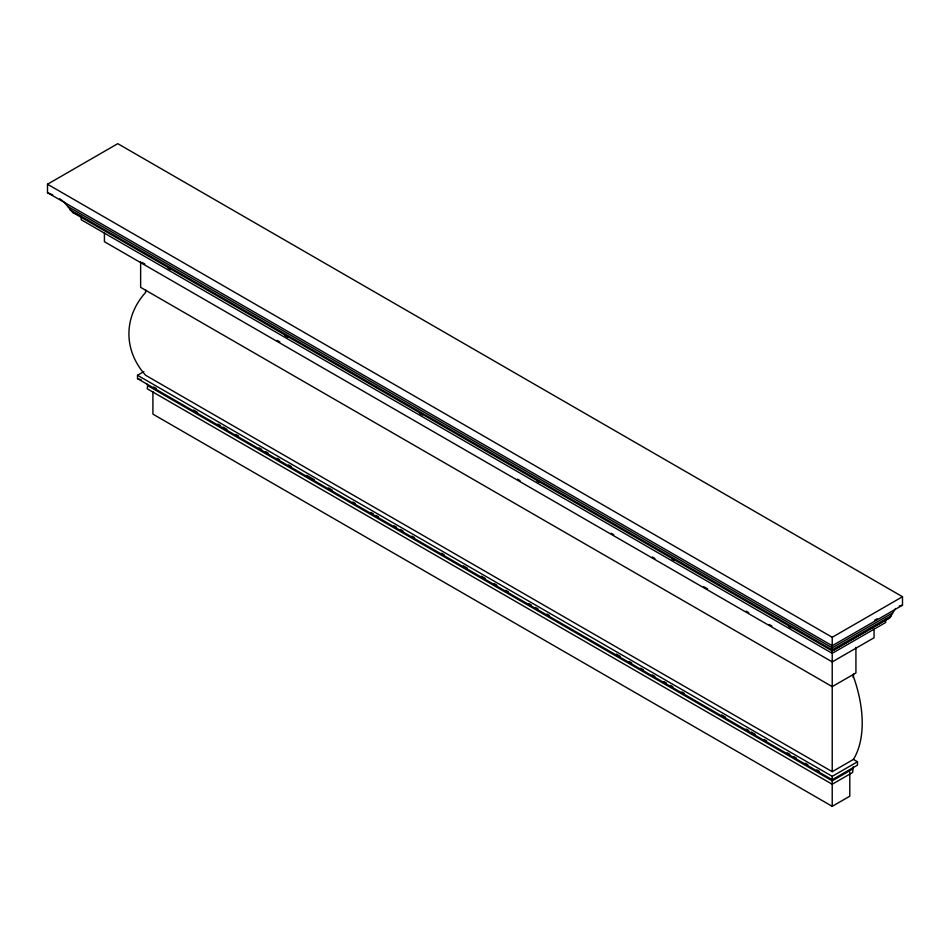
<?xml version="1.0" encoding="UTF-8"?>
<svg xmlns="http://www.w3.org/2000/svg" width="950" height="950" viewBox="0 0 950 950"><rect width="100%" height="100%" fill="white"/><g stroke="black" fill="none" stroke-linecap="round" stroke-linejoin="round"><path stroke-width="1.43" d="M146.537 383.586L147.666 385.605L147.25 388.787L832.224 784.249L832.224 776.34L137.524 375.262L137.524 378.646L832.224 779.724L857.482 765.142L857.482 761.758L853.444 759.418L832.224 771.673L145.611 375.262C123.369 350.562 123.369 317.122 145.611 292.422L145.611 289.892M832.224 779.724L832.224 778.383M832.224 645.751L902.5 605.174L902.5 596.719L117.776 143.664L47.5 184.229L47.5 192.684L832.224 645.739L832.224 644.706M853.231 677.445L853.337 674.476M59.743 198.716L64.457 202.493L72.651 212.396L832.224 650.94L889.924 617.619L895.589 608.463M832.224 784.249L852.625 772.469L853.266 766.626M137.524 375.262L143.842 371.616M47.5 184.229L832.224 637.284L902.5 596.719M874.57 620.255L877.135 618.771M892.204 613.189L832.224 647.817L832.224 771.673M891.361 615.731L832.224 649.871L69.789 209.677M832.224 650.94L889.924 617.619M832.224 776.34L857.482 761.758M852.423 769.179L832.224 780.829L147.666 385.605M152.914 391.602L152.914 414.141L832.224 806.336L849.799 796.195L849.799 772.255M899.234 606.017L902.5 605.174M885.649 619.115L887.989 618.771M137.524 378.646L141.194 379.751M47.5 192.684L52.725 194.869M68.091 206.649L832.224 647.817L832.224 637.284M168.114 268.078L170.679 269.562M285.012 335.564L287.577 337.048M419.888 413.44L422.453 414.924M536.786 480.926L539.351 482.41M671.662 558.802L674.227 560.286M788.547 626.288L791.124 627.772M142.286 262.533L144.851 264.017M277.186 340.421L279.763 341.905M517.453 479.133L520.018 480.617M611.242 533.283L613.807 534.755M652.353 557.009L654.918 558.493M703.748 586.684L707.596 588.905M746.142 611.159L748.719 612.643M769.274 624.518L771.839 626.002M153.674 387.018L156.251 388.503M193.515 410.02L197.374 412.253M217.942 424.116L220.507 425.6M223.072 427.084L226.931 429.317M235.933 434.506L238.498 435.991M259.065 447.866L261.63 449.35M265.489 451.571L268.054 453.055M277.056 458.244L279.621 459.729M288.622 464.93L291.187 466.414M306.613 475.309L314.319 479.762M328.463 487.932L332.31 490.152M352.878 502.027L355.442 503.512M370.868 512.418L373.433 513.891M376.01 515.375L378.575 516.859M394.001 525.766L396.566 527.25M400.425 529.482L402.99 530.967M411.991 536.156L414.556 537.641M441.548 553.221L444.113 554.705M463.398 565.832L467.246 568.064M481.389 576.222L485.236 578.443M494.238 583.644L496.803 585.129M505.804 590.318L508.369 591.803M528.936 603.678L531.501 605.162M535.361 607.383L537.938 608.867M546.927 614.056L549.504 615.541M616.324 654.123L620.184 656.355M629.173 661.544L631.75 663.029M640.739 668.218L643.316 669.703M652.306 674.904L654.883 676.388M663.872 681.578L666.449 683.062M670.296 685.294L672.873 686.779M681.863 691.968L684.439 693.453M721.703 714.97L725.562 717.191M746.118 729.066L748.695 730.55M751.26 732.034L755.119 734.255M764.109 739.456L766.686 740.941M787.241 752.804L789.818 754.288M793.678 756.521L796.242 758.005M805.244 763.194L807.809 764.679M816.81 769.868L819.375 771.352M72.651 212.396L81.189 216.351L81.189 219.735L832.224 653.339L885.649 622.488L885.649 620.231M874.047 628.971L874.047 637.759L832.224 661.901L104.417 241.704L104.417 232.916M855.926 647.33L855.926 672.956L832.224 686.636L140.636 287.351L140.636 261.725M853.444 674.049L853.444 676.59A109.998 63.507 60 0 1 853.444 759.418M832.224 783.797L832.224 806.336"/></g></svg>
